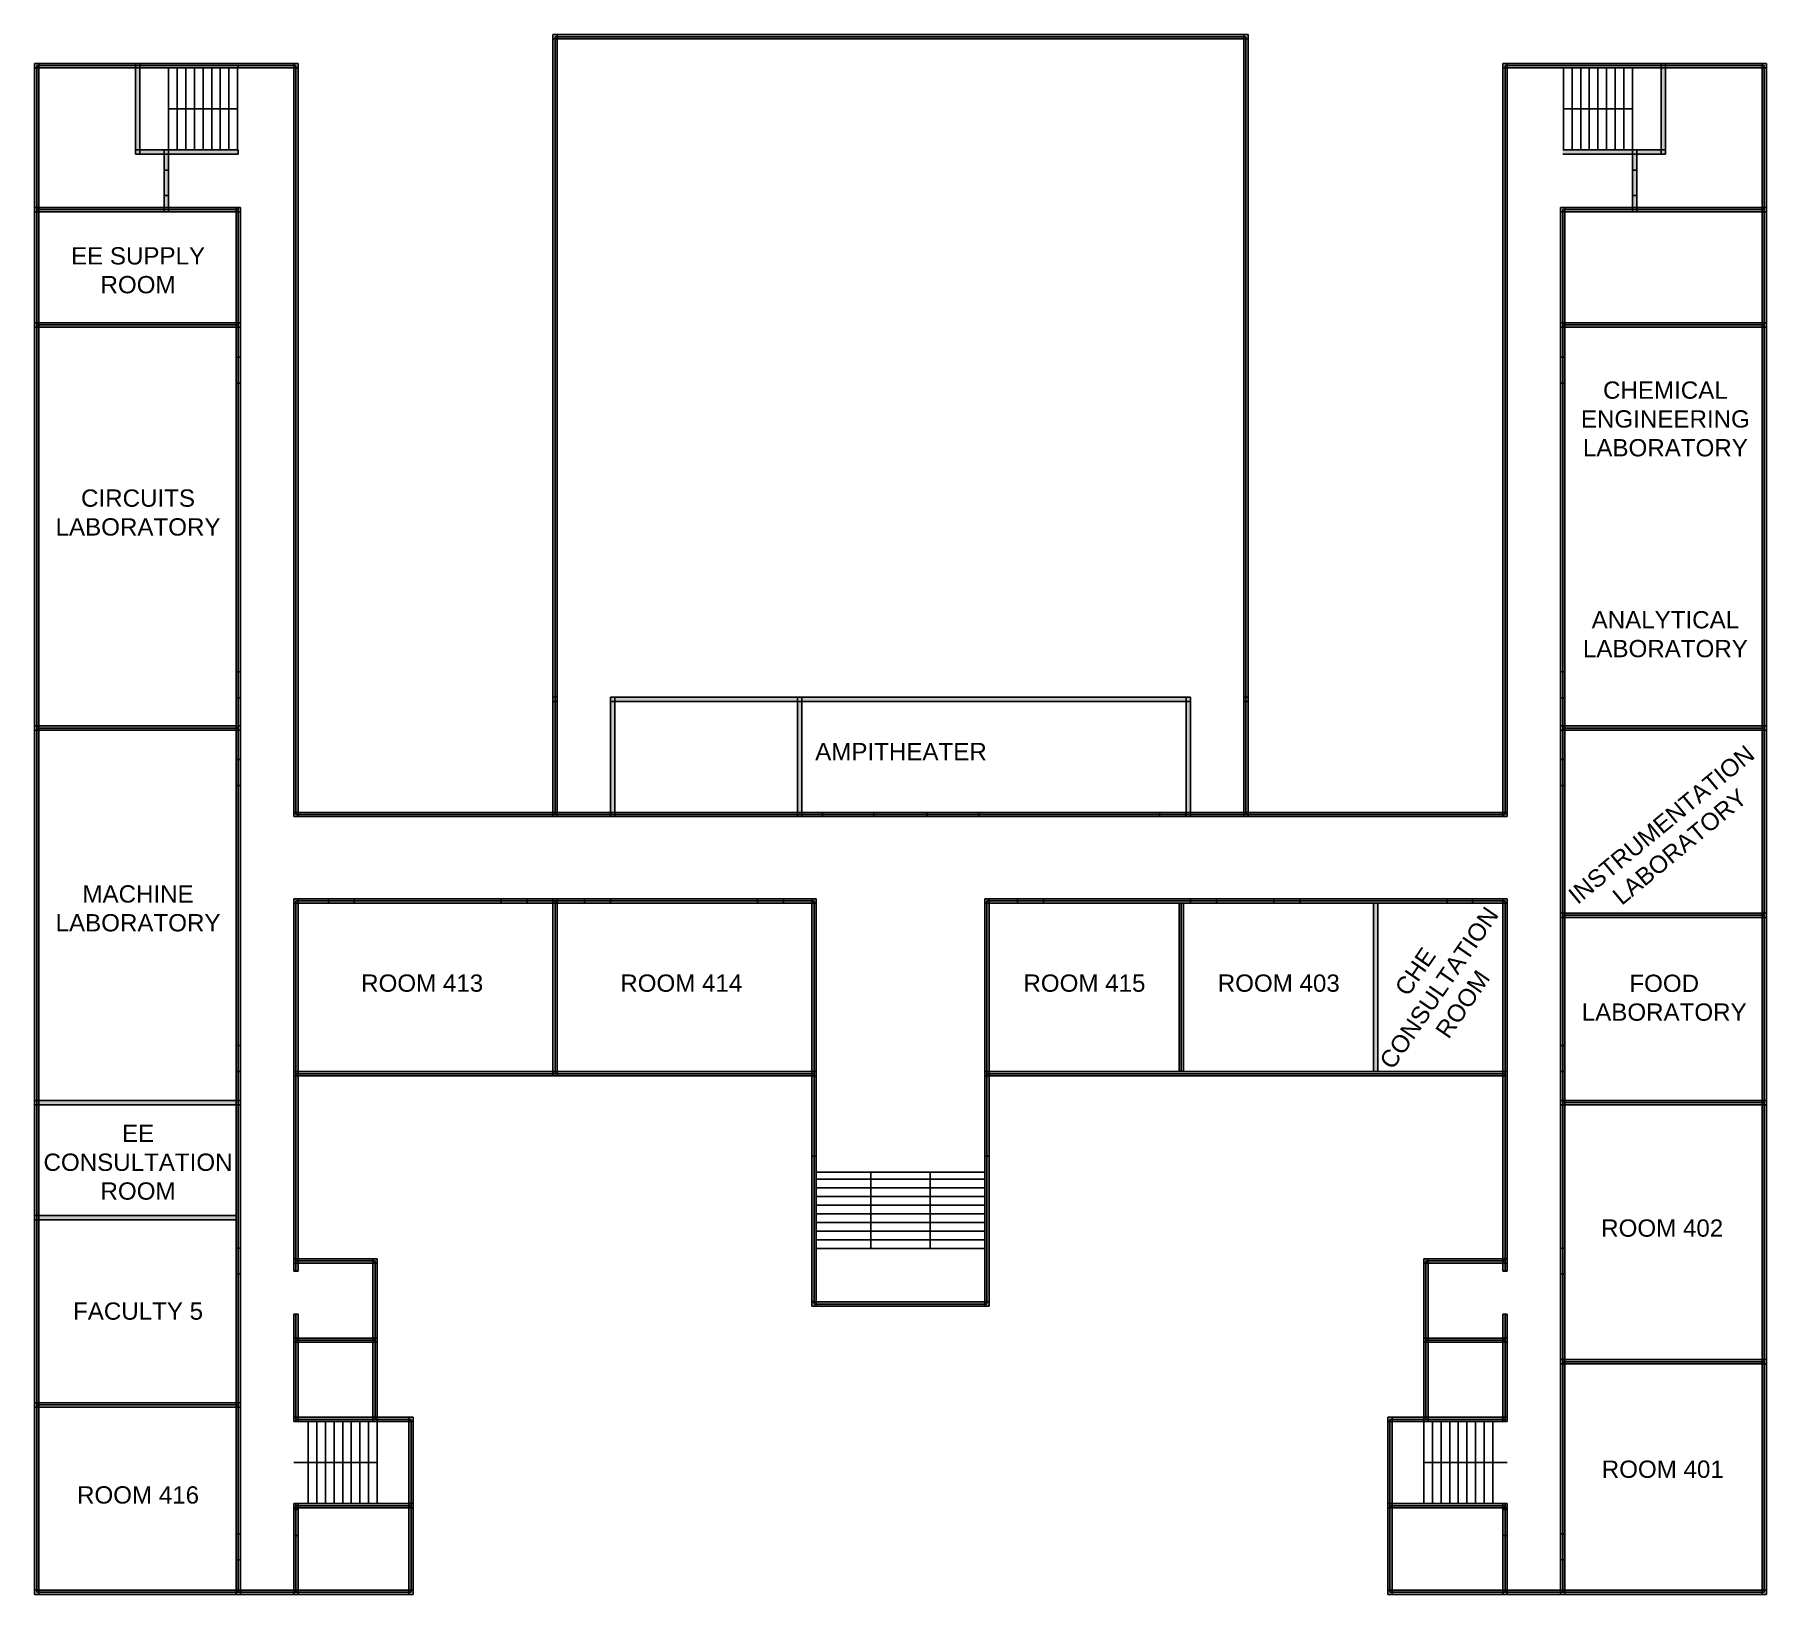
# Model space of a CAD drawing. Header units: millimetres. Extents: x 0 to 60.2, y 0 to 54.2.
import ezdxf

# ---------------------------------------------------------------- set-up
doc = ezdxf.new("R2010")
doc.units = ezdxf.units.MM
for name, color, linetype in [('4 - 4C', 7, 'Continuous'), ('4 - 4Z', 7, 'Continuous'), ('hatches', 7, 'Continuous'), ('label', 7, 'Continuous'), ('stairs', 7, 'Continuous')]:
    doc.layers.add(name, color=color, linetype=linetype)
doc.styles.get("Standard").update_dxf_attribs({"font": 'arial.ttf'})

msp = doc.modelspace()

# ---------------------------------------------------------------- hatches: boundary and pattern name
at = {"layer": 'hatches'}
h = msp.add_hatch(color=256, dxfattribs=at)
h.dxf.hatch_style = 1
h.paths.add_polyline_path([(9.15, 53), (9, 53), (9, 27.15), (9.15, 27.15)])
h.paths.add_polyline_path([(9.15, 27.15), (9, 27.15), (9, 27), (9.15, 27)])
h.paths.add_polyline_path([(18, 27.15), (9.15, 27.15), (9.15, 27), (18, 27)])
h.paths.add_polyline_path([(18.15, 27.15), (18, 27.15), (18, 27), (18.15, 27)])
h.paths.add_polyline_path([(20, 27.15), (18.15, 27.15), (18.15, 27), (20, 27)])
h.paths.add_polyline_path([(20.15, 27.15), (20, 27.15), (20, 27), (20.15, 27)])
h.paths.add_polyline_path([(26.5, 27.15), (20.15, 27.15), (20.15, 27), (26.5, 27)])
h.paths.add_polyline_path([(26.65, 27.15), (26.5, 27.15), (26.5, 27), (26.65, 27)])
h.paths.add_polyline_path([(29.5, 27.15), (26.65, 27.15), (26.65, 27), (29.5, 27)])
h.paths.add_polyline_path([(29.65, 27.15), (29.5, 27.15), (29.5, 27), (29.65, 27)])
h.paths.add_polyline_path([(40, 27.15), (29.65, 27.15), (29.65, 27), (40, 27)])
h.paths.add_polyline_path([(40.15, 27.15), (40, 27.15), (40, 27), (40.15, 27)])
h.paths.add_polyline_path([(42, 27.15), (40.15, 27.15), (40.15, 27), (42, 27)])
h.paths.add_polyline_path([(42.15, 27.15), (42, 27.15), (42, 27), (42.15, 27)])
h.paths.add_polyline_path([(51, 27.15), (42.15, 27.15), (42.15, 27), (51, 27)])
h.paths.add_polyline_path([(51.15, 27.15), (51, 27.15), (51, 27), (51.15, 27)])
h.paths.add_polyline_path([(51.15, 53), (51, 53), (51, 27.15), (51.15, 27.15)])
h.paths.add_polyline_path([(42.15, 54), (42, 54), (42, 31.15), (42.15, 31.15)])
h.paths.add_polyline_path([(42.15, 54.15), (42, 54.15), (42, 54), (42.15, 54)])
h.paths.add_polyline_path([(42, 54.15), (18.15, 54.15), (18.15, 54), (42, 54)])
h.paths.add_polyline_path([(18.15, 54.15), (18, 54.15), (18, 54), (18.15, 54)])
h.paths.add_polyline_path([(18.15, 54), (18, 54), (18, 31.15), (18.15, 31.15)])
h.paths.add_polyline_path([(18.15, 31.15), (18, 31.15), (18, 31), (18.15, 31)])
h.paths.add_polyline_path([(18.15, 31), (18, 31), (18, 27.15), (18.15, 27.15)])
h = msp.add_hatch(color=256, dxfattribs=at)
h.dxf.hatch_style = 1
h.paths.add_polyline_path([(0.15, 48), (0, 48), (0, 44.15), (0.15, 44.15)])
h.paths.add_polyline_path([(0.15, 48.15), (0, 48.15), (0, 48), (0.15, 48)])
h.paths.add_polyline_path([(0.15, 53.15), (0, 53.15), (0, 53), (0.15, 53)])
h.paths.add_polyline_path([(0.15, 53), (0, 53), (0, 48.15), (0.15, 48.15)])
h.paths.add_polyline_path([(0.15, 44.15), (0, 44.15), (0, 44), (0.15, 44)])
h.paths.add_polyline_path([(0.15, 44), (0, 44), (0, 30.15), (0.15, 30.15)])
h.paths.add_polyline_path([(0.15, 30.15), (0, 30.15), (0, 30), (0.15, 30)])
h.paths.add_polyline_path([(0.15, 30), (0, 30), (0, 17.15), (0.15, 17.15)])
h.paths.add_polyline_path([(0.15, 17.15), (0, 17.15), (0, 17), (0.15, 17)])
h.paths.add_polyline_path([(0.15, 17), (0, 17), (0, 13.15), (0.15, 13.15)])
h.paths.add_polyline_path([(0.15, 13.15), (0, 13.15), (0, 13), (0.15, 13)])
h.paths.add_polyline_path([(0.15, 13), (0, 13), (0, 8.15), (0.15, 8.15)])
h.paths.add_polyline_path([(0.15, 8.15), (0, 8.15), (0, 8), (0.15, 8)])
h.paths.add_polyline_path([(0.15, 8), (0, 8), (0, 0.15), (0.15, 0.15)])
h.paths.add_polyline_path([(0.15, 0.15), (0, 0.15), (0, 0), (0.15, 0)])
h = msp.add_hatch(color=256, dxfattribs=at)
h.dxf.hatch_style = 1
h.paths.add_polyline_path([(60, 53.15), (56.65, 53.15), (56.65, 53), (60, 53)])
h.paths.add_polyline_path([(56.65, 53.15), (56.5, 53.15), (56.5, 53), (56.65, 53)])
h.paths.add_polyline_path([(56.5, 53.15), (51.15, 53.15), (51.15, 53), (56.5, 53)])
h.paths.add_polyline_path([(51.15, 53.15), (51, 53.15), (51, 53), (51.15, 53)])
h.paths.add_polyline_path([(56.65, 53), (56.5, 53), (56.5, 50.15), (56.65, 50.15)])
h.paths.add_polyline_path([(56.65, 50.15), (56.5, 50.15), (56.5, 50), (56.65, 50)])
h.paths.add_polyline_path([(56.5, 50.15), (55.65, 50.15), (55.65, 50), (56.5, 50)])
h.paths.add_polyline_path([(55.65, 50.15), (55.5, 50.15), (55.5, 50), (55.65, 50)])
h.paths.add_polyline_path([(55.5, 50.15), (53.075, 50.15), (53.075, 50), (55.5, 50)])
h.paths.add_polyline_path([(55.65, 50), (55.5, 50), (55.5, 48.15), (55.65, 48.15)])
h.paths.add_polyline_path([(3.5, 53.15), (0.15, 53.15), (0.15, 53), (3.5, 53)])
h.paths.add_polyline_path([(3.65, 53.15), (3.5, 53.15), (3.5, 53), (3.65, 53)])
h.paths.add_polyline_path([(3.65, 53), (3.5, 53), (3.5, 50.15), (3.65, 50.15)])
h.paths.add_polyline_path([(9, 53.15), (3.65, 53.15), (3.65, 53), (9, 53)])
h.paths.add_polyline_path([(9.15, 53.15), (9, 53.15), (9, 53), (9.15, 53)])
h.paths.add_polyline_path([(3.65, 50.15), (3.5, 50.15), (3.5, 50), (3.65, 50)])
h.paths.add_polyline_path([(4.5, 50.15), (3.65, 50.15), (3.65, 50), (4.5, 50)])
h.paths.add_polyline_path([(7.075, 50.15), (4.65, 50.15), (4.65, 50), (7.075, 50)])
h.paths.add_polyline_path([(4.65, 50.15), (4.5, 50.15), (4.5, 50), (4.65, 50)])
h.paths.add_polyline_path([(4.65, 50), (4.5, 50), (4.5, 48.15), (4.65, 48.15)])
h.paths.add_polyline_path([(60, 48.15), (55.65, 48.15), (55.65, 48), (60, 48)])
h.paths.add_polyline_path([(55.65, 48.15), (55.5, 48.15), (55.5, 48), (55.65, 48)])
h.paths.add_polyline_path([(55.5, 48.15), (53.15, 48.15), (53.15, 48), (55.5, 48)])
h.paths.add_polyline_path([(53.15, 48.15), (53, 48.15), (53, 48), (53.15, 48)])
h.paths.add_polyline_path([(4.5, 48.15), (0.15, 48.15), (0.15, 48), (4.5, 48)])
h.paths.add_polyline_path([(4.65, 48.15), (4.5, 48.15), (4.5, 48), (4.65, 48)])
h.paths.add_polyline_path([(7, 48.15), (4.65, 48.15), (4.65, 48), (7, 48)])
h.paths.add_polyline_path([(7.15, 48.15), (7, 48.15), (7, 48), (7.15, 48)])
h = msp.add_hatch(color=256, dxfattribs=at)
h.dxf.hatch_style = 1
h.paths.add_polyline_path([(60.15, 6.65), (60, 6.65), (60, 6.5), (60.15, 6.5)])
h.paths.add_polyline_path([(60.15, 13), (60, 13), (60, 6.65), (60.15, 6.65)])
h.paths.add_polyline_path([(60.15, 13.15), (60, 13.15), (60, 13), (60.15, 13)])
h.paths.add_polyline_path([(60.15, 17), (60, 17), (60, 13.15), (60.15, 13.15)])
h.paths.add_polyline_path([(60.15, 17.15), (60, 17.15), (60, 17), (60.15, 17)])
h.paths.add_polyline_path([(60.15, 24), (60, 24), (60, 17.15), (60.15, 17.15)])
h.paths.add_polyline_path([(60.15, 24.15), (60, 24.15), (60, 24), (60.15, 24)])
h.paths.add_polyline_path([(60.15, 30), (60, 30), (60, 24.15), (60.15, 24.15)])
h.paths.add_polyline_path([(60.15, 30.15), (60, 30.15), (60, 30), (60.15, 30)])
h.paths.add_polyline_path([(60.15, 40), (60, 40), (60, 30.15), (60.15, 30.15)])
h.paths.add_polyline_path([(60.15, 40.15), (60, 40.15), (60, 40), (60.15, 40)])
h.paths.add_polyline_path([(60.15, 44), (60, 44), (60, 40.15), (60.15, 40.15)])
h.paths.add_polyline_path([(60.15, 44.15), (60, 44.15), (60, 44), (60.15, 44)])
h.paths.add_polyline_path([(60.15, 48), (60, 48), (60, 44.15), (60.15, 44.15)])
h.paths.add_polyline_path([(60.15, 48.15), (60, 48.15), (60, 48), (60.15, 48)])
h.paths.add_polyline_path([(60.15, 53), (60, 53), (60, 48.15), (60.15, 48.15)])
h.paths.add_polyline_path([(60.15, 53.15), (60, 53.15), (60, 53), (60.15, 53)])
h = msp.add_hatch(color=256, dxfattribs=at)
h.dxf.hatch_style = 1
h.paths.add_polyline_path([(13, 3.15), (9.15, 3.15), (9.15, 3), (13, 3)])
h.paths.add_polyline_path([(9.15, 3.15), (9, 3.15), (9, 3), (9.15, 3)])
h.paths.add_polyline_path([(9.15, 3), (9, 3), (9, 0.15), (9.15, 0.15)])
h.paths.add_polyline_path([(11.75, 6.15), (9.15, 6.15), (9.15, 6), (11.75, 6)])
h.paths.add_polyline_path([(9.15, 6.15), (9, 6.15), (9, 6), (9.15, 6)])
h.paths.add_polyline_path([(9.15, 8.75), (9, 8.75), (9, 6.15), (9.15, 6.15)])
h.paths.add_polyline_path([(11.75, 8.9), (9.15, 8.9), (9.15, 8.75), (11.75, 8.75)])
h.paths.add_polyline_path([(9.15, 9.729), (9, 9.729), (9, 8.9), (9.15, 8.9)])
h.paths.add_polyline_path([(9.15, 8.9), (9, 8.9), (9, 8.75), (9.15, 8.75)])
h.paths.add_polyline_path([(7.15, 8), (7, 8), (7, 0.15), (7.15, 0.15)])
h.paths.add_polyline_path([(7.15, 8.15), (7, 8.15), (7, 8), (7.15, 8)])
h.paths.add_polyline_path([(7.15, 13), (7, 13), (7, 8.15), (7.15, 8.15)])
h.paths.add_polyline_path([(7.15, 13.15), (7, 13.15), (7, 13), (7.15, 13)])
h.paths.add_polyline_path([(7.15, 17), (7, 17), (7, 13.15), (7.15, 13.15)])
h.paths.add_polyline_path([(7.15, 17.15), (7, 17.15), (7, 17), (7.15, 17)])
h.paths.add_polyline_path([(7.15, 30), (7, 30), (7, 17.15), (7.15, 17.15)])
h.paths.add_polyline_path([(7.15, 30.15), (7, 30.15), (7, 30), (7.15, 30)])
h.paths.add_polyline_path([(7.15, 44), (7, 44), (7, 30.15), (7.15, 30.15)])
h.paths.add_polyline_path([(7.15, 44.15), (7, 44.15), (7, 44), (7.15, 44)])
h.paths.add_polyline_path([(7.15, 48), (7, 48), (7, 44.15), (7.15, 44.15)])
h.paths.add_polyline_path([(53.15, 48), (53, 48), (53, 44.15), (53.15, 44.15)])
h.paths.add_polyline_path([(53.15, 44.15), (53, 44.15), (53, 44), (53.15, 44)])
h.paths.add_polyline_path([(53.15, 44), (53, 44), (53, 40.15), (53.15, 40.15)])
h.paths.add_polyline_path([(53.15, 40.15), (53, 40.15), (53, 40), (53.15, 40)])
h.paths.add_polyline_path([(53.15, 40), (53, 40), (53, 30.15), (53.15, 30.15)])
h.paths.add_polyline_path([(53.15, 30.15), (53, 30.15), (53, 30), (53.15, 30)])
h.paths.add_polyline_path([(53.15, 30), (53, 30), (53, 24.15), (53.15, 24.15)])
h.paths.add_polyline_path([(53.15, 24.15), (53, 24.15), (53, 24), (53.15, 24)])
h.paths.add_polyline_path([(53.15, 24), (53, 24), (53, 17.15), (53.15, 17.15)])
h.paths.add_polyline_path([(53.15, 17.15), (53, 17.15), (53, 17), (53.15, 17)])
h.paths.add_polyline_path([(53.15, 17), (53, 17), (53, 13.15), (53.15, 13.15)])
h.paths.add_polyline_path([(53.15, 13.15), (53, 13.15), (53, 13), (53.15, 13)])
h.paths.add_polyline_path([(53.15, 13), (53, 13), (53, 6.65), (53.15, 6.65)])
h.paths.add_polyline_path([(53.15, 6.65), (53, 6.65), (53, 6.5), (53.15, 6.5)])
h.paths.add_polyline_path([(53.15, 6.5), (53, 6.5), (53, 0.15), (53.15, 0.15)])
h.paths.add_polyline_path([(51.15, 3.15), (51, 3.15), (51, 3), (51.15, 3)])
h.paths.add_polyline_path([(51.15, 3), (51, 3), (51, 0.15), (51.15, 0.15)])
h.paths.add_polyline_path([(51, 3.15), (47.15, 3.15), (47.15, 3), (51, 3)])
h.paths.add_polyline_path([(51, 6.15), (48.4, 6.15), (48.4, 6), (51, 6)])
h.paths.add_polyline_path([(51.15, 6.15), (51, 6.15), (51, 6), (51.15, 6)])
h.paths.add_polyline_path([(51.15, 8.75), (51, 8.75), (51, 6.15), (51.15, 6.15)])
h.paths.add_polyline_path([(51.15, 9.729), (51, 9.729), (51, 8.9), (51.15, 8.9)])
h.paths.add_polyline_path([(51.15, 8.9), (51, 8.9), (51, 8.75), (51.15, 8.75)])
h.paths.add_polyline_path([(51, 8.9), (48.4, 8.9), (48.4, 8.75), (51, 8.75)])
h = msp.add_hatch(color=256, dxfattribs=at)
h.dxf.hatch_style = 1
h.paths.add_polyline_path([(7, 44.15), (0.15, 44.15), (0.15, 44.075), (7, 44.075)])
h.paths.add_polyline_path([(7, 44.075), (0.15, 44.075), (0.15, 44), (7, 44)])
h = msp.add_hatch(color=256, dxfattribs=at)
h.dxf.hatch_style = 1
h.paths.add_polyline_path([(60, 8.15), (53.15, 8.15), (53.15, 8.075), (60, 8.075)])
h.paths.add_polyline_path([(60, 8.075), (53.15, 8.075), (53.15, 8), (60, 8)])
h.paths.add_polyline_path([(60, 17.075), (53.15, 17.075), (53.15, 17), (60, 17)])
h.paths.add_polyline_path([(60, 17.15), (53.15, 17.15), (53.15, 17.075), (60, 17.075)])
h.paths.add_polyline_path([(60, 23.65), (53.15, 23.65), (53.15, 23.575), (60, 23.575)])
h.paths.add_polyline_path([(60, 23.575), (53.15, 23.575), (53.15, 23.5), (60, 23.5)])
h.paths.add_polyline_path([(60, 30.075), (53.15, 30.075), (53.15, 30), (60, 30)])
h.paths.add_polyline_path([(60, 30.15), (53.15, 30.15), (53.15, 30.075), (60, 30.075)])
h.paths.add_polyline_path([(60, 44.075), (53.15, 44.075), (53.15, 44), (60, 44)])
h.paths.add_polyline_path([(60, 44.15), (53.15, 44.15), (53.15, 44.075), (60, 44.075)])
h = msp.add_hatch(color=256, dxfattribs=at)
h.dxf.hatch_style = 1
h.paths.add_polyline_path([(42.15, 31.15), (42.075, 31.15), (42.075, 31), (42.15, 31)])
h.paths.add_polyline_path([(42.075, 31.15), (42, 31.15), (42, 31), (42.075, 31)])
h.paths.add_polyline_path([(42.15, 31), (42.075, 31), (42.075, 27.15), (42.15, 27.15)])
h.paths.add_polyline_path([(42.075, 31), (42, 31), (42, 27.15), (42.075, 27.15)])
h.paths.add_polyline_path([(40.15, 31), (40, 31), (40, 27.15), (40.15, 27.15)])
h.paths.add_polyline_path([(40.15, 31.15), (40, 31.15), (40, 31), (40.15, 31)])
h.paths.add_polyline_path([(40, 31.15), (26.65, 31.15), (26.65, 31), (40, 31)])
h.paths.add_polyline_path([(26.65, 31), (26.5, 31), (26.5, 27.15), (26.65, 27.15)])
h.paths.add_polyline_path([(26.65, 31.15), (26.5, 31.15), (26.5, 31), (26.65, 31)])
h.paths.add_polyline_path([(26.5, 31.15), (20.15, 31.15), (20.15, 31), (26.5, 31)])
h.paths.add_polyline_path([(20.15, 31.15), (20, 31.15), (20, 31), (20.15, 31)])
h.paths.add_polyline_path([(20.15, 31), (20, 31), (20, 27.15), (20.15, 27.15)])
h = msp.add_hatch(color=256, dxfattribs=at)
h.dxf.hatch_style = 1
h.paths.add_polyline_path([(7, 30.075), (0.15, 30.075), (0.15, 30), (7, 30)])
h.paths.add_polyline_path([(7, 30.15), (0.15, 30.15), (0.15, 30.075), (7, 30.075)])
h = msp.add_hatch(color=256, dxfattribs=at)
h.dxf.hatch_style = 1
h.paths.add_polyline_path([(9.15, 24.15), (9, 24.15), (9, 24), (9.15, 24)])
h.paths.add_polyline_path([(18, 24.15), (9.15, 24.15), (9.15, 24), (18, 24)])
h.paths.add_polyline_path([(27, 24.15), (18.15, 24.15), (18.15, 24), (27, 24)])
h.paths.add_polyline_path([(18.15, 24.15), (18, 24.15), (18, 24), (18.15, 24)])
h.paths.add_polyline_path([(27.15, 24.15), (27, 24.15), (27, 24), (27.15, 24)])
h.paths.add_polyline_path([(27.15, 24), (27, 24), (27, 18.15), (27.15, 18.15)])
h.paths.add_polyline_path([(33.15, 24), (33, 24), (33, 18.15), (33.15, 18.15)])
h.paths.add_polyline_path([(33.15, 24.15), (33, 24.15), (33, 24), (33.15, 24)])
h.paths.add_polyline_path([(42, 24.15), (33.15, 24.15), (33.15, 24), (42, 24)])
h.paths.add_polyline_path([(42.15, 24.15), (42, 24.15), (42, 24), (42.15, 24)])
h.paths.add_polyline_path([(51, 24.15), (42.15, 24.15), (42.15, 24), (51, 24)])
h.paths.add_polyline_path([(51.15, 24.15), (51, 24.15), (51, 24), (51.15, 24)])
h.paths.add_polyline_path([(51.15, 24), (51, 24), (51, 18.15), (51.15, 18.15)])
h = msp.add_hatch(color=256, dxfattribs=at)
h.dxf.hatch_style = 1
h.paths.add_polyline_path([(9.15, 24), (9, 24), (9, 18.15), (9.15, 18.15)])
h.paths.add_polyline_path([(9.15, 18.15), (9, 18.15), (9, 18), (9.15, 18)])
h.paths.add_polyline_path([(18, 18.15), (9.15, 18.15), (9.15, 18), (18, 18)])
h.paths.add_polyline_path([(18.15, 18.15), (18, 18.15), (18, 18), (18.15, 18)])
h.paths.add_polyline_path([(27, 18.15), (18.15, 18.15), (18.15, 18), (27, 18)])
h.paths.add_polyline_path([(27.15, 18.15), (27, 18.15), (27, 18), (27.15, 18)])
h.paths.add_polyline_path([(27.15, 18), (27, 18), (27, 15.217), (27.15, 15.217)])
h.paths.add_polyline_path([(33.15, 18), (33, 18), (33, 15.217), (33.15, 15.217)])
h.paths.add_polyline_path([(27.15, 10.15), (27, 10.15), (27, 10), (27.15, 10)])
h.paths.add_polyline_path([(33, 10.075), (27.15, 10.075), (27.15, 10), (33, 10)])
h.paths.add_polyline_path([(33, 10.15), (27.15, 10.15), (27.15, 10.075), (33, 10.075)])
h.paths.add_polyline_path([(27.15, 15.217), (27, 15.217), (27, 10.15), (27.15, 10.15)])
h.paths.add_polyline_path([(33.15, 15.217), (33, 15.217), (33, 10.15), (33.15, 10.15)])
h.paths.add_polyline_path([(33.15, 10.15), (33, 10.15), (33, 10.075), (33, 10), (33.15, 10)])
h.paths.add_polyline_path([(33.15, 18.15), (33, 18.15), (33, 18), (33.15, 18)])
h = msp.add_hatch(color=256, dxfattribs=at)
h.dxf.hatch_style = 1
h.paths.add_polyline_path([(46.65, 24), (46.5, 24), (46.5, 18.15), (46.65, 18.15)])
h.paths.add_polyline_path([(39.825, 24), (39.75, 24), (39.75, 18.15), (39.825, 18.15)])
h.paths.add_polyline_path([(39.9, 24), (39.825, 24), (39.825, 18.15), (39.9, 18.15)])
h = msp.add_hatch(color=256, dxfattribs=at)
h.dxf.hatch_style = 1
h.paths.add_polyline_path([(42, 18.15), (33.15, 18.15), (33.15, 18), (42, 18)])
h.paths.add_polyline_path([(42.15, 18.15), (42, 18.15), (42, 18), (42.15, 18)])
h.paths.add_polyline_path([(51, 18.15), (42.15, 18.15), (42.15, 18), (51, 18)])
h.paths.add_polyline_path([(51.15, 18.15), (51, 18.15), (51, 18), (51.15, 18)])
h.paths.add_polyline_path([(51.15, 18), (51, 18), (51, 11.65), (51.15, 11.65)])
h.paths.add_polyline_path([(51.15, 11.65), (51, 11.65), (51, 11.5), (51.15, 11.5)])
h.paths.add_polyline_path([(51, 11.65), (48.4, 11.65), (48.4, 11.5), (51, 11.5)])
h.paths.add_polyline_path([(51.15, 11.5), (51, 11.5), (51, 11.224), (51.15, 11.224)])
h.paths.add_polyline_path([(48.4, 11.65), (48.25, 11.65), (48.25, 11.5), (48.4, 11.5)])
h.paths.add_polyline_path([(48.4, 11.5), (48.25, 11.5), (48.25, 8.9), (48.4, 8.9)])
h.paths.add_polyline_path([(48.4, 8.9), (48.25, 8.9), (48.25, 8.75), (48.4, 8.75)])
h.paths.add_polyline_path([(48.4, 8.75), (48.25, 8.75), (48.25, 6.15), (48.4, 6.15)])
h.paths.add_polyline_path([(48.4, 6.15), (48.25, 6.15), (48.25, 6), (48.4, 6)])
h.paths.add_polyline_path([(48.25, 6.15), (47.15, 6.15), (47.15, 6), (48.25, 6)])
h.paths.add_polyline_path([(47.15, 6.15), (47, 6.15), (47, 6), (47.15, 6)])
h.paths.add_polyline_path([(47.15, 6), (47, 6), (47, 3.15), (47.15, 3.15)])
h.paths.add_polyline_path([(47.15, 3.15), (47, 3.15), (47, 3), (47.15, 3)])
h.paths.add_polyline_path([(47.15, 3), (47, 3), (47, 0.15), (47.15, 0.15)])
h.paths.add_polyline_path([(47.15, 0.15), (47, 0.15), (47, 0), (47.15, 0)])
h.paths.add_polyline_path([(51, 0.15), (47.15, 0.15), (47.15, 0), (51, 0)])
h.paths.add_polyline_path([(51.15, 0.15), (51, 0.15), (51, 0), (51.15, 0)])
h.paths.add_polyline_path([(53, 0.15), (51.15, 0.15), (51.15, 0), (53, 0)])
h.paths.add_polyline_path([(53.15, 0.15), (53, 0.15), (53, 0), (53.15, 0)])
h.paths.add_polyline_path([(60, 0.15), (53.15, 0.15), (53.15, 0), (60, 0)])
h.paths.add_polyline_path([(60.15, 6.5), (60, 6.5), (60, 0.15), (60.15, 0.15)])
h.paths.add_polyline_path([(60.15, 0.15), (60, 0.15), (60, 0), (60.15, 0)])
h = msp.add_hatch(color=256, dxfattribs=at)
h.dxf.hatch_style = 1
h.paths.add_polyline_path([(7, 0.15), (0.15, 0.15), (0.15, 0), (7, 0)])
h.paths.add_polyline_path([(7.15, 0.15), (7, 0.15), (7, 0), (7.15, 0)])
h.paths.add_polyline_path([(9, 0.15), (7.15, 0.15), (7.15, 0), (9, 0)])
h.paths.add_polyline_path([(9.15, 0.15), (9, 0.15), (9, 0), (9.15, 0)])
h.paths.add_polyline_path([(13, 0.15), (9.15, 0.15), (9.15, 0), (13, 0)])
h.paths.add_polyline_path([(13.15, 0.15), (13, 0.15), (13, 0), (13.15, 0)])
h.paths.add_polyline_path([(13.15, 3), (13, 3), (13, 0.15), (13.15, 0.15)])
h.paths.add_polyline_path([(13.15, 3.15), (13, 3.15), (13, 3), (13.15, 3)])
h.paths.add_polyline_path([(13.15, 6), (13, 6), (13, 3.15), (13.15, 3.15)])
h.paths.add_polyline_path([(13.15, 6.15), (13, 6.15), (13, 6), (13.15, 6)])
h.paths.add_polyline_path([(13, 6.15), (11.9, 6.15), (11.9, 6), (13, 6)])
h.paths.add_polyline_path([(11.9, 6.15), (11.75, 6.15), (11.75, 6), (11.9, 6)])
h.paths.add_polyline_path([(11.9, 8.75), (11.75, 8.75), (11.75, 6.15), (11.9, 6.15)])
h.paths.add_polyline_path([(11.9, 8.9), (11.75, 8.9), (11.75, 8.75), (11.9, 8.75)])
h.paths.add_polyline_path([(11.9, 11.5), (11.75, 11.5), (11.75, 8.9), (11.9, 8.9)])
h.paths.add_polyline_path([(11.75, 11.65), (9.15, 11.65), (9.15, 11.5), (11.75, 11.5)])
h.paths.add_polyline_path([(11.9, 11.65), (11.75, 11.65), (11.75, 11.5), (11.9, 11.5)])
h.paths.add_polyline_path([(9.15, 11.65), (9, 11.65), (9, 11.5), (9.15, 11.5)])
h.paths.add_polyline_path([(9.15, 11.5), (9, 11.5), (9, 11.224), (9.15, 11.224)])
h.paths.add_polyline_path([(9.15, 18), (9, 18), (9, 11.65), (9.15, 11.65)])
h = msp.add_hatch(color=256, dxfattribs=at)
h.dxf.hatch_style = 1
h.paths.add_polyline_path([(7, 17.15), (0.15, 17.15), (0.15, 17), (7, 17)])
h.paths.add_polyline_path([(7, 13.15), (0.15, 13.15), (0.15, 13), (7, 13)])

# ---------------------------------------------------------------- linework, layer by layer
at = {"layer": '4 - 4C'}
for p, q in [((18.075, 54.075), (26.825, 54.075)), ((18.075, 27.075), (18.075, 54.075)), ((26.825, 54.075), (33.325, 54.075)), ((33.325, 54.075), (42.075, 54.075)), ((42.075, 54.075), (42.075, 27.075)), ((0.075, 48.075), (0.075, 53.075)), ((0.075, 53.075), (7.075, 53.075)), ((7.075, 53.075), (9.075, 53.075)), ((7.075, 53), (7.075, 53.075)), ((9.075, 53.075), (9.075, 27.075)), ((53.075, 53.075), (51.075, 53.075)), ((51.075, 27.075), (51.075, 53.075)), ((60.075, 53.075), (53.075, 53.075)), ((60.075, 48.075), (60.075, 53.075)), ((7.075, 50), (7.075, 50.15)), ((7.075, 48.075), (7.075, 48.15)), ((0.075, 44.075), (0.075, 48.075)), ((0.075, 48.075), (7.075, 48.075)), ((7.075, 44.075), (7.075, 48.075)), ((53.075, 44.075), (53.075, 48.075)), ((60.075, 48.075), (53.075, 48.075)), ((60.075, 44.075), (60.075, 48.075)), ((0.075, 37.075), (0.075, 44.075)), ((0.075, 44.075), (7.075, 44.075)), ((7.075, 37.075), (7.075, 44.075)), ((53.075, 30.075), (53.075, 44.075)), ((60.075, 44.075), (53.075, 44.075)), ((60.075, 30.075), (60.075, 44.075)), ((0.075, 30.075), (0.075, 37.075)), ((7.075, 30.075), (7.075, 37.075)), ((0.075, 24.075), (0.075, 30.075)), ((0.075, 30.075), (7.075, 30.075)), ((7.075, 24.075), (7.075, 30.075)), ((53.075, 23.575), (53.075, 30.075)), ((60.075, 30.075), (53.075, 30.075)), ((60.075, 23.575), (60.075, 30.075)), ((9.075, 27.075), (18.075, 27.075)), ((18.075, 27.075), (42.075, 27.075)), ((42.075, 27.075), (51.075, 27.075)), ((0.075, 17.075), (0.075, 24.075)), ((7.075, 17.075), (7.075, 24.075)), ((9.075, 24.075), (27.075, 24.075)), ((9.075, 18.075), (9.075, 24.075)), ((18.075, 24.075), (18.075, 18.075)), ((27.075, 24.075), (27.075, 18.075)), ((33.075, 24.075), (51.075, 24.075)), ((33.075, 18.075), (33.075, 24.075)), ((51.075, 24.075), (51.075, 18.075)), ((53.075, 17.075), (53.075, 23.575)), ((60.075, 23.575), (53.075, 23.575)), ((60.075, 17.075), (60.075, 23.575)), ((27.075, 18.075), (9.075, 18.075)), ((9.075, 11.575), (9.075, 18.075)), ((27.075, 18.075), (27.075, 10.075)), ((51.075, 18.075), (33.075, 18.075)), ((33.075, 18.075), (33.075, 10.075)), ((51, 18.15), (42.15, 18.15)), ((51.075, 11.575), (51.075, 18.075)), ((0.075, 13.075), (0.075, 17.075)), ((7.075, 13.075), (7.075, 17.075)), ((53.075, 13.075), (53.075, 17.075)), ((60.075, 17.075), (53.075, 17.075)), ((60.075, 13.075), (60.075, 17.075)), ((0.075, 6.575), (0.075, 13.075)), ((7.075, 6.575), (7.075, 13.075)), ((53.075, 8.075), (53.075, 13.075)), ((60.075, 8.075), (60.075, 13.075)), ((11.825, 11.575), (9.075, 11.575)), ((9.075, 11.225), (9.075, 11.575)), ((11.825, 6.075), (11.825, 11.575)), ((48.325, 6.075), (48.325, 11.575)), ((48.325, 11.575), (51.075, 11.575)), ((51.075, 11.225), (51.075, 11.575)), ((9.075, 8.825), (9.075, 9.729)), ((33.075, 10.075), (27.075, 10.075)), ((51.075, 8.825), (51.075, 9.729)), ((11.825, 8.825), (9.075, 8.825)), ((9.075, 6.075), (9.075, 8.825)), ((48.325, 8.825), (51.075, 8.825)), ((51.075, 6.075), (51.075, 8.825)), ((53.075, 0.075), (53.075, 8.075)), ((60.075, 8.075), (53.075, 8.075)), ((60.075, 0.075), (60.075, 8.075)), ((0.075, 0.075), (0.075, 6.575)), ((0.075, 6.575), (7.075, 6.575)), ((7.075, 0.075), (7.075, 6.575)), ((13.075, 6.075), (9.075, 6.075)), ((9.075, 6), (9.075, 6.075)), ((13.075, 3.075), (13.075, 6.075)), ((47.075, 3.075), (47.075, 6.075)), ((47.075, 6.075), (51.075, 6.075)), ((51.075, 6), (51.075, 6.075)), ((9.075, 3.075), (9.075, 3.15)), ((13.075, 3.075), (9.075, 3.075)), ((9.075, 0.075), (9.075, 3.075)), ((13.075, 0.075), (13.075, 3.075)), ((47.075, 0.075), (47.075, 3.075)), ((47.075, 3.075), (51.075, 3.075)), ((51.075, 3.075), (51.075, 3.15)), ((51.075, 0.075), (51.075, 3.075)), ((0.075, 0.075), (7.075, 0.075)), ((7.075, 0.075), (9.075, 0.075)), ((9.075, 0.075), (13.075, 0.075)), ((47.075, 0.075), (51.075, 0.075)), ((51.075, 0.075), (53.075, 0.075)), ((53.075, 0.075), (60.075, 0.075))]:
    msp.add_line(p, q, dxfattribs=at)
for points in [[(39.75, 24), (39.9, 24), (39.9, 18.15), (39.75, 18.15)], [(46.5, 24), (46.65, 24), (46.65, 18.15), (46.5, 18.15)], [(0.15, 13.15), (7, 13.15), (7, 13), (0.15, 13)]]:
    msp.add_lwpolyline(points, close=True, dxfattribs=at)
at = {"layer": '4 - 4Z'}
for p, q in [((42.15, 54.15), (18, 54.15)), ((18, 54.15), (18, 27)), ((18.15, 54.15), (18.15, 27)), ((42, 54.15), (42, 27)), ((42.15, 54.15), (42.15, 27)), ((42.15, 54), (18, 54)), ((0, 53.15), (9.15, 53.15)), ((0, 0), (0, 53.15)), ((0, 53), (9.15, 53)), ((0.15, 0), (0.15, 53.15)), ((3.5, 53.15), (3.5, 50)), ((3.65, 53.15), (3.65, 50)), ((4.65, 50.15), (4.65, 53)), ((9, 53.15), (9, 27)), ((9.15, 53.15), (9.15, 27)), ((51, 53.15), (60.15, 53.15)), ((51, 27), (51, 53.15)), ((51, 53), (60.15, 53)), ((51.15, 27), (51.15, 53.15)), ((55.5, 50.15), (55.5, 53)), ((56.5, 50), (56.5, 53.15)), ((56.65, 50), (56.65, 53.15)), ((60, 53.15), (60, 0)), ((60.15, 53.15), (60.15, 0)), ((7.075, 51.575), (4.65, 51.575)), ((55.5, 51.575), (53.075, 51.575)), ((3.5, 50.15), (7.075, 50.15)), ((3.5, 50), (7.075, 50)), ((4.5, 50.15), (4.5, 48)), ((4.65, 50.15), (4.65, 48)), ((56.65, 50.15), (53.075, 50.15)), ((56.65, 50), (53.075, 50)), ((55.5, 48), (55.5, 50.15)), ((55.65, 48), (55.65, 50.15)), ((4.65, 49.45), (4.5, 49.45)), ((55.5, 49.45), (55.65, 49.45)), ((7.15, 48.15), (0, 48.15)), ((4.65, 48.563), (4.5, 48.563)), ((7, 0), (7, 48.15)), ((7.15, 0), (7.15, 48.15)), ((53, 48.15), (53, 0)), ((53, 48.15), (60.15, 48.15)), ((53.15, 48.15), (53.15, 0)), ((55.5, 48.563), (55.65, 48.563)), ((7.15, 48), (0, 48)), ((53, 48), (60.15, 48)), ((7.15, 44.15), (0, 44.15)), ((7.15, 44), (0, 44)), ((60.15, 44.15), (53, 44.15)), ((60.15, 44), (53, 44)), ((7.15, 42.948), (7, 42.948)), ((53, 42.948), (53.15, 42.948)), ((7.15, 42.048), (7, 42.048)), ((53, 42.048), (53.15, 42.048)), ((7.15, 32.023), (7, 32.023)), ((53, 32.023), (53.15, 32.023)), ((7.15, 31.123), (7, 31.123)), ((18, 31.15), (18.15, 31.15)), ((18, 31), (18.15, 31)), ((20, 27), (20, 31.15)), ((20, 31.15), (40.15, 31.15)), ((20, 31), (40.15, 31)), ((20.15, 27), (20.15, 31.15)), ((26.5, 27), (26.5, 31.15)), ((26.65, 27), (26.65, 31.15)), ((40, 27), (40, 31.15)), ((40.15, 27), (40.15, 31.15)), ((42, 31.15), (42.15, 31.15)), ((42, 31), (42.15, 31)), ((53, 31.123), (53.15, 31.123)), ((7.15, 30.15), (0, 30.15)), ((60.15, 30.15), (53, 30.15)), ((7.15, 30), (0, 30)), ((60.15, 30), (53, 30)), ((7.15, 28.981), (7, 28.981)), ((53, 28.981), (53.15, 28.981)), ((7.15, 28.081), (7, 28.081)), ((53, 28.081), (53.15, 28.081)), ((9, 27.15), (51.15, 27.15)), ((27.363, 27), (27.363, 27.15)), ((29.15, 27), (29.15, 27.15)), ((31, 27), (31, 27.15)), ((32.8, 27), (32.8, 27.15)), ((39.074, 27.15), (39.074, 27)), ((39.974, 27.15), (39.974, 27)), ((9, 27), (51.15, 27)), ((27.15, 24.15), (9, 24.15)), ((9, 11.225), (9, 24.15)), ((9.15, 11.225), (9.15, 24.15)), ((10.202, 24), (10.202, 24.15)), ((11.102, 24), (11.102, 24.15)), ((16.209, 24), (16.209, 24.15)), ((17.109, 24), (17.109, 24.15)), ((18, 18), (18, 24.15)), ((18.15, 18), (18.15, 24.15)), ((19.099, 24), (19.099, 24.15)), ((19.999, 24), (19.999, 24.15)), ((25.107, 24), (25.107, 24.15)), ((26.007, 24), (26.007, 24.15)), ((27, 24.15), (27, 10)), ((27.15, 24.15), (27.15, 10)), ((33, 10), (33, 24.15)), ((51.15, 24.15), (33, 24.15)), ((33.15, 10), (33.15, 24.15)), ((34.143, 24), (34.143, 24.15)), ((35.043, 24), (35.043, 24.15)), ((40.151, 24), (40.151, 24.15)), ((41.051, 24), (41.051, 24.15)), ((43.041, 24), (43.041, 24.15)), ((43.941, 24), (43.941, 24.15)), ((49.061, 24), (49.061, 24.15)), ((49.948, 24), (49.948, 24.15)), ((51, 11.225), (51, 24.15)), ((51.15, 11.225), (51.15, 24.15)), ((27.15, 24), (9, 24)), ((51.15, 24), (33, 24)), ((60.15, 23.65), (53, 23.65)), ((60.15, 23.5), (53, 23.5)), ((7.15, 19.057), (7, 19.057)), ((53, 19.057), (53.15, 19.057)), ((7.15, 18.157), (7, 18.157)), ((9, 18.15), (27.15, 18.15)), ((33, 18.15), (51.15, 18.15)), ((53, 18.157), (53.15, 18.157)), ((9, 18), (27.15, 18)), ((33, 18), (51.15, 18)), ((7.15, 17.15), (0, 17.15)), ((7.15, 17), (0, 17)), ((60.15, 17.15), (53, 17.15)), ((60.15, 17), (53, 17)), ((27, 15.217), (27.15, 15.217)), ((33, 15.217), (33.15, 15.217)), ((27.15, 14.659), (29.05, 14.659)), ((29.05, 14.659), (31.1, 14.659)), ((29.05, 12.009), (29.05, 14.659)), ((31.1, 14.659), (33, 14.659)), ((31.1, 14.659), (31.1, 12.009)), ((3.65, 13.15), (0, 13.15)), ((3.65, 13), (0, 13)), ((7.15, 12.023), (7, 12.023)), ((9, 11.65), (11.9, 11.65)), ((9, 11.5), (11.9, 11.5)), ((11.75, 6), (11.75, 11.65)), ((11.9, 6), (11.9, 11.65)), ((27.15, 12.009), (29.05, 12.009)), ((29.05, 12.009), (31.1, 12.009)), ((31.1, 12.009), (33, 12.009)), ((48.25, 6), (48.25, 11.65)), ((51.15, 11.65), (48.25, 11.65)), ((51.15, 11.5), (48.25, 11.5)), ((48.4, 6), (48.4, 11.65)), ((53, 12.023), (53.15, 12.023)), ((7.15, 11.123), (7, 11.123)), ((9.15, 11.225), (9, 11.225)), ((51, 11.225), (51.15, 11.225)), ((53, 11.123), (53.15, 11.123)), ((9, 6), (9, 9.729)), ((9, 9.729), (9.15, 9.729)), ((9.15, 6), (9.15, 9.729)), ((27, 10.15), (33.15, 10.15)), ((27, 10), (33.15, 10)), ((51, 9.729), (51.15, 9.729)), ((51, 6), (51, 9.729)), ((51.15, 6), (51.15, 9.729)), ((9, 8.9), (11.9, 8.9)), ((9, 8.75), (11.9, 8.75)), ((51.15, 8.9), (48.25, 8.9)), ((51.15, 8.75), (48.25, 8.75)), ((60.15, 8.15), (53, 8.15)), ((60.15, 8), (53, 8)), ((7.15, 6.65), (0, 6.65)), ((7.15, 6.5), (0, 6.5)), ((9, 6.15), (13.15, 6.15)), ((13, 0), (13, 6.15)), ((13.15, 0), (13.15, 6.15)), ((47, 0), (47, 6.15)), ((51.15, 6.15), (47, 6.15)), ((47.15, 0), (47.15, 6.15)), ((9, 6), (13.15, 6)), ((11.9, 6), (11.9, 3.15)), ((51.15, 6), (47, 6)), ((48.25, 6), (48.25, 3.15)), ((11.9, 4.575), (9, 4.575)), ((48.25, 4.575), (51.15, 4.575)), ((9, 0), (9, 3.15)), ((9, 3.15), (13.15, 3.15)), ((9.15, 0), (9.15, 3.15)), ((51.15, 3.15), (47, 3.15)), ((51, 0), (51, 3.15)), ((51.15, 0), (51.15, 3.15)), ((9, 3), (13.15, 3)), ((9, 2.948), (9.15, 2.948)), ((51.15, 3), (47, 3)), ((51, 2.948), (51.15, 2.948)), ((7.15, 2.099), (7, 2.099)), ((9, 2.048), (9.15, 2.048)), ((51, 2.048), (51.15, 2.048)), ((53, 2.099), (53.15, 2.099)), ((7.15, 1.199), (7, 1.199)), ((53, 1.199), (53.15, 1.199)), ((0, 0.15), (13.15, 0.15)), ((0, 0), (13.15, 0)), ((60.15, 0.15), (47, 0.15)), ((60.15, 0), (47, 0))]:
    msp.add_line(p, q, dxfattribs=at)
at = {"layer": 'hatches'}
for p, q in [((46.5, 24), (33.15, 24)), ((33.15, 24), (39.825, 24)), ((39.825, 24), (39.825, 18.15))]:
    msp.add_line(p, q, dxfattribs=at)
at = {"layer": 'stairs'}
for p, q in [((4.65, 50.15), (4.65, 53)), ((4.65, 53), (4.65, 51.575)), ((4.95, 53), (4.95, 51.575)), ((5.25, 53), (5.25, 51.575)), ((5.55, 53), (5.55, 51.575)), ((5.85, 53), (5.85, 51.575)), ((6.15, 53), (6.15, 51.575)), ((6.45, 53), (6.45, 51.575)), ((6.75, 53), (6.75, 51.575)), ((7.05, 53), (7.05, 51.575)), ((53.1, 53), (53.1, 51.575)), ((53.4, 53), (53.4, 51.575)), ((53.7, 53), (53.7, 51.575)), ((54, 53), (54, 51.575)), ((54.3, 53), (54.3, 51.575)), ((54.6, 53), (54.6, 51.575)), ((54.9, 53), (54.9, 51.575)), ((55.2, 53), (55.2, 51.575)), ((55.5, 50.15), (55.5, 53)), ((55.5, 53), (55.5, 51.575)), ((7.075, 51.575), (4.65, 51.575)), ((7.075, 51.575), (4.65, 51.575)), ((7.075, 51.575), (4.65, 51.575)), ((4.65, 51.575), (4.65, 50.15)), ((4.95, 51.575), (4.95, 50.15)), ((5.25, 51.575), (5.25, 50.15)), ((5.55, 51.575), (5.55, 50.15)), ((5.85, 51.575), (5.85, 50.15)), ((6.15, 51.575), (6.15, 50.15)), ((6.45, 51.575), (6.45, 50.15)), ((6.75, 51.575), (6.75, 50.15)), ((7.05, 51.575), (7.05, 50.15)), ((55.5, 51.575), (53.075, 51.575)), ((53.1, 51.575), (53.1, 50.15)), ((53.4, 51.575), (53.4, 50.15)), ((53.7, 51.575), (53.7, 50.15)), ((54, 51.575), (54, 50.15)), ((54.3, 51.575), (54.3, 50.15)), ((54.6, 51.575), (54.6, 50.15)), ((54.9, 51.575), (54.9, 50.15)), ((55.2, 51.575), (55.2, 50.15)), ((55.5, 51.575), (55.5, 50.15)), ((7.075, 50.15), (4.65, 50.15)), ((7.075, 50.15), (4.65, 50.15)), ((7.075, 50.15), (4.65, 50.15)), ((55.5, 50.15), (53.075, 50.15)), ((27.15, 14.659), (29.05, 14.659)), ((29.05, 14.659), (31.1, 14.659)), ((29.05, 14.659), (29.05, 12.009)), ((31.1, 14.659), (33, 14.659)), ((31.1, 12.009), (31.1, 14.659)), ((27.15, 14.409), (33, 14.409)), ((27.15, 14.109), (33, 14.109)), ((27.15, 13.809), (33, 13.809)), ((27.15, 13.509), (33, 13.509)), ((27.15, 13.209), (33, 13.209)), ((27.15, 12.909), (33, 12.909)), ((27.15, 12.609), (33, 12.609)), ((27.15, 12.309), (33, 12.309)), ((27.15, 12.009), (29.05, 12.009)), ((27.15, 12.009), (33, 12.009)), ((29.05, 12.009), (31.1, 12.009)), ((31.1, 12.009), (33, 12.009)), ((9.5, 6), (9.5, 4.575)), ((9.8, 6), (9.8, 4.575)), ((10.1, 6), (10.1, 4.575)), ((10.4, 6), (10.4, 4.575)), ((10.7, 6), (10.7, 4.575)), ((11, 6), (11, 4.575)), ((11.3, 6), (11.3, 4.575)), ((11.6, 6), (11.6, 4.575)), ((11.9, 6), (11.9, 3.15)), ((11.9, 6), (11.9, 4.575)), ((48.25, 6), (48.25, 3.15)), ((48.25, 6), (48.25, 4.575)), ((48.55, 6), (48.55, 4.575)), ((48.85, 6), (48.85, 4.575)), ((49.15, 6), (49.15, 4.575)), ((49.45, 6), (49.45, 4.575)), ((49.75, 6), (49.75, 4.575)), ((50.05, 6), (50.05, 4.575)), ((50.35, 6), (50.35, 4.575)), ((50.65, 6), (50.65, 4.575)), ((11.9, 4.575), (9, 4.575)), ((9.5, 4.575), (9.5, 3.15)), ((9.8, 4.575), (9.8, 3.15)), ((10.1, 4.575), (10.1, 3.15)), ((10.4, 4.575), (10.4, 3.15)), ((10.7, 4.575), (10.7, 3.15)), ((11, 4.575), (11, 3.15)), ((11.3, 4.575), (11.3, 3.15)), ((11.6, 4.575), (11.6, 3.15)), ((11.9, 4.575), (11.9, 3.15)), ((48.25, 4.575), (51.15, 4.575)), ((48.25, 4.575), (48.25, 3.15)), ((48.55, 4.575), (48.55, 3.15)), ((48.85, 4.575), (48.85, 3.15)), ((49.15, 4.575), (49.15, 3.15)), ((49.45, 4.575), (49.45, 3.15)), ((49.75, 4.575), (49.75, 3.15)), ((50.05, 4.575), (50.05, 3.15)), ((50.35, 4.575), (50.35, 3.15)), ((50.65, 4.575), (50.65, 3.15))]:
    msp.add_line(p, q, dxfattribs=at)

# ---------------------------------------------------------------- texts
at = {"layer": 'label', "char_height": 0.6, "attachment_point": 1}
for s, insert in [('\\pxqc;EE SUPPLY ROOM', (0.635, 46.771)), ('\\pxqc;CHEMICAL ENGINEERING LABORATORY', (53.686, 42.109)), ('\\pxqc;CIRCUITS LABORATORY', (0.635, 38.36)), ('\\pxqc;ANALYTICAL LABORATORY', (53.686, 34.136)), ('\\pxqc;AMPITHEATER', (27.135, 29.56)), ('\\pxqc;MACHINE LABORATORY', (0.635, 24.617)), ('\\pxqc;ROOM 413', (10.504, 21.521)), ('\\pxqc;ROOM 414', (19.504, 21.521)), ('\\pxqc;ROOM 415', (33.507, 21.521)), ('\\pxqc;ROOM 403', (40.257, 21.521)), ('\\pxqc;FOOD LABORATORY', (53.645, 21.515)), ('\\pxqc;EE CONSULTATION ROOM', (0.635, 16.303)), ('\\pxqc;ROOM 402', (53.575, 13.017)), ('\\pxqc;FACULTY 5', (0.635, 10.135)), ('\\pxqc;ROOM 401', (53.595, 4.645)), ('\\pxqc;ROOM 416', (0.635, 3.752))]:
    msp.add_mtext_dynamic_manual_height_columns(s, width=5.91367, gutter_width=12.5, heights=[0], dxfattribs=dict(at, insert=insert))
for s, insert, rotation in [('\\pxqc;INSTRUMENTATION LABORATORY', (54.033, 25.072), 39.64346), ('\\pxqc;CHE CONSULTATION ROOM', (46.032, 19.355), 55.5408)]:
    msp.add_mtext_dynamic_manual_height_columns(s, width=5.91367, gutter_width=12.5, heights=[0], dxfattribs=dict(at, insert=insert, rotation=rotation))

doc.saveas('drawing.dxf')
